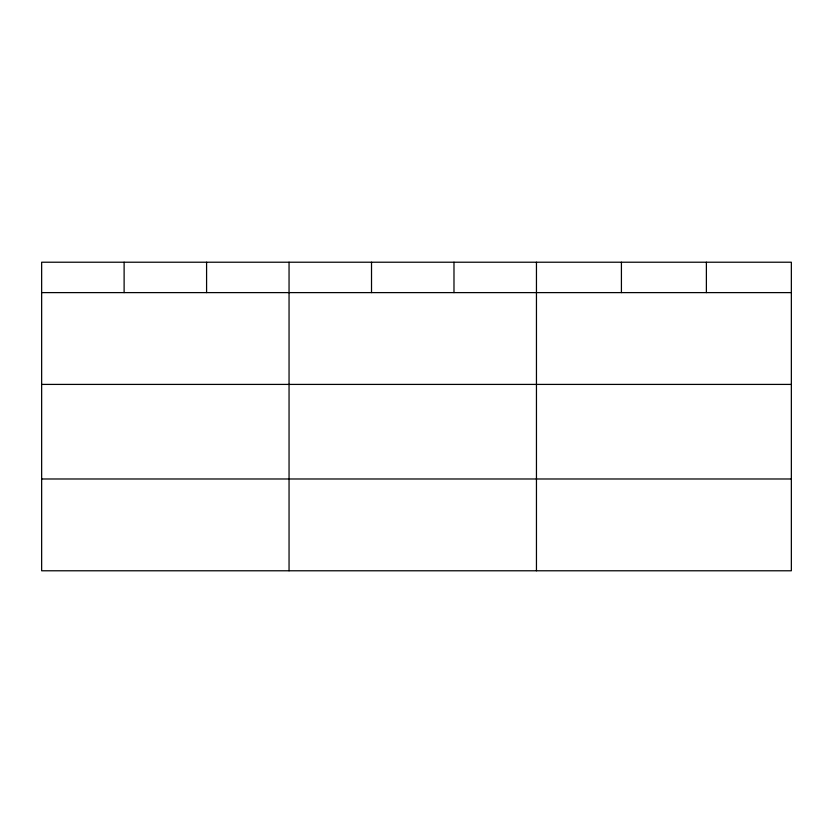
<?xml version="1.0" encoding="UTF-8"?>
<svg xmlns="http://www.w3.org/2000/svg" width="833" height="833" viewBox="0 0 833 833"><rect width="100%" height="100%" fill="white"/><g stroke="black" fill="none" stroke-linecap="round" stroke-linejoin="round"><path stroke-width="1.25" d="M791.35 292.612L791.35 570.782L41.65 570.782L41.65 262.218L791.35 262.218L791.35 292.612L41.65 292.612M41.65 384.409L791.35 384.409M41.65 478.985L791.35 478.985M706.384 262.218L706.384 292.612M621.418 262.218L621.418 292.612M536.452 262.218L536.452 570.782M453.985 262.218L453.985 292.612M371.518 262.218L371.518 292.612M289.051 262.218L289.051 570.782M206.584 262.218L206.584 292.612M124.117 262.218L124.117 292.612"/></g></svg>
